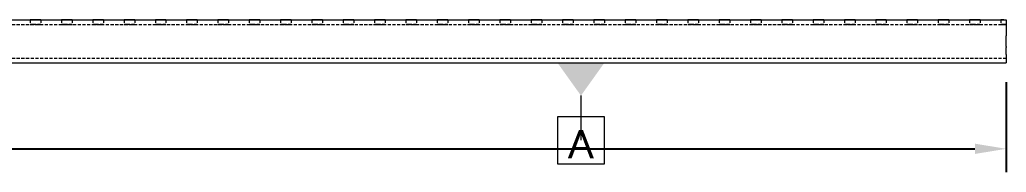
# Model space of a CAD drawing. Header units: millimetres. Extents: x -804 to 5068, y -838 to 556.
# Drawn here: x 1310 to 1940, y -70 to 28 of the extents above; entities that cross this region are included whole.
import ezdxf

# ---------------------------------------------------------------- set-up
doc = ezdxf.new("R2010")
doc.units = ezdxf.units.MM
doc.linetypes.add('KESIK', pattern=[3, 2, -1])
for name, color, linetype, lineweight in [('GIZLI', 8, 'KESIK', 9), ('GORUNEN', 7, 'Continuous', 9), ('OLCU', 4, 'Continuous', 9)]:
    doc.layers.add(name, color=color, linetype=linetype, lineweight=lineweight)
doc.styles.add('PI3D', font='arial.ttf')
doc.dimstyles.new('PF_MM', dxfattribs={"dimtxt": 25, "dimasz": 20, "dimexe": 15, "dimexo": 12.5, "dimgap": 8.75, "dimtad": 1, "dimdec": 1, "dimtxsty": 'PI3D', "dimcen": 2.5, "dimclrd": 4, "dimclre": 4, "dimclrt": 3, "dimazin": 3, "dimtfac": 1, "dimtmove": 0, "dimatfit": 3})

msp = doc.modelspace()

# ---------------------------------------------------------------- linework, layer by layer
at = {"layer": 'GIZLI'}
for points in [[(1316.6, 27.5), (1316.6, 24.5)], [(1323.4, 27.5), (1323.4, 24.5)], [(1336.6, 27.5), (1336.6, 24.5)], [(1343.4, 27.5), (1343.4, 24.5)], [(1356.6, 27.5), (1356.6, 24.5)], [(1363.4, 27.5), (1363.4, 24.5)], [(1376.6, 27.5), (1376.6, 24.5)], [(1383.4, 27.5), (1383.4, 24.5)], [(1396.6, 27.5), (1396.6, 24.5)], [(1403.4, 27.5), (1403.4, 24.5)], [(1416.6, 27.5), (1416.6, 24.5)], [(1423.4, 27.5), (1423.4, 24.5)], [(1436.6, 27.5), (1436.6, 24.5)], [(1443.4, 27.5), (1443.4, 24.5)], [(1456.6, 27.5), (1456.6, 24.5)], [(1463.4, 27.5), (1463.4, 24.5)], [(1476.6, 27.5), (1476.6, 24.5)], [(1483.4, 27.5), (1483.4, 24.5)], [(1496.6, 27.5), (1496.6, 24.5)], [(1503.4, 27.5), (1503.4, 24.5)], [(1516.6, 27.5), (1516.6, 24.5)], [(1523.4, 27.5), (1523.4, 24.5)], [(1536.6, 27.5), (1536.6, 24.5)], [(1543.4, 27.5), (1543.4, 24.5)], [(1556.6, 27.5), (1556.6, 24.5)], [(1563.4, 27.5), (1563.4, 24.5)], [(1576.6, 27.5), (1576.6, 24.5)], [(1583.4, 27.5), (1583.4, 24.5)], [(1596.6, 27.5), (1596.6, 24.5)], [(1603.4, 27.5), (1603.4, 24.5)], [(1616.6, 27.5), (1616.6, 24.5)], [(1623.4, 27.5), (1623.4, 24.5)], [(1636.6, 27.5), (1636.6, 24.5)], [(1643.4, 27.5), (1643.4, 24.5)], [(1656.6, 27.5), (1656.6, 24.5)], [(1663.4, 27.5), (1663.4, 24.5)], [(1676.6, 27.5), (1676.6, 24.5)], [(1683.4, 27.5), (1683.4, 24.5)], [(1696.6, 27.5), (1696.6, 24.5)], [(1703.4, 27.5), (1703.4, 24.5)], [(1716.6, 27.5), (1716.6, 24.5)], [(1723.4, 27.5), (1723.4, 24.5)], [(1736.6, 27.5), (1736.6, 24.5)], [(1743.4, 27.5), (1743.4, 24.5)], [(1756.6, 27.5), (1756.6, 24.5)], [(1763.4, 27.5), (1763.4, 24.5)], [(1776.6, 27.5), (1776.6, 24.5)], [(1783.4, 27.5), (1783.4, 24.5)], [(1796.6, 27.5), (1796.6, 24.5)], [(1803.4, 27.5), (1803.4, 24.5)], [(1816.6, 27.5), (1816.6, 24.5)], [(1823.4, 27.5), (1823.4, 24.5)], [(1836.6, 27.5), (1836.6, 24.5)], [(1843.4, 27.5), (1843.4, 24.5)], [(1856.6, 27.5), (1856.6, 24.5)], [(1863.4, 27.5), (1863.4, 24.5)], [(1876.6, 27.5), (1876.6, 24.5)], [(1883.4, 27.5), (1883.4, 24.5)], [(1896.6, 27.5), (1896.6, 24.5)], [(1903.4, 27.5), (1903.4, 24.5)], [(1916.6, 27.5), (1916.6, 24.5)], [(1923.4, 27.5), (1923.4, 24.5)], [(1936.6, 27.5), (1936.6, 24.5)], [(0, 24.5), (1940, 24.5)], [(0, 24.5), (1940, 24.5)], [(1318.37, 24.5), (1316.6, 24.5)], [(1316.6, 24.5), (1321.63, 24.5)], [(1323.4, 24.5), (1318.37, 24.5)], [(1321.63, 24.5), (1323.4, 24.5)], [(1338.37, 24.5), (1336.6, 24.5)], [(1336.6, 24.5), (1341.63, 24.5)], [(1343.4, 24.5), (1338.37, 24.5)], [(1341.63, 24.5), (1343.4, 24.5)], [(1358.37, 24.5), (1356.6, 24.5)], [(1356.6, 24.5), (1361.63, 24.5)], [(1363.4, 24.5), (1358.37, 24.5)], [(1361.63, 24.5), (1363.4, 24.5)], [(1378.37, 24.5), (1376.6, 24.5)], [(1376.6, 24.5), (1381.63, 24.5)], [(1383.4, 24.5), (1378.37, 24.5)], [(1381.63, 24.5), (1383.4, 24.5)], [(1398.37, 24.5), (1396.6, 24.5)], [(1396.6, 24.5), (1401.63, 24.5)], [(1403.4, 24.5), (1398.37, 24.5)], [(1401.63, 24.5), (1403.4, 24.5)], [(1418.37, 24.5), (1416.6, 24.5)], [(1416.6, 24.5), (1421.63, 24.5)], [(1423.4, 24.5), (1418.37, 24.5)], [(1421.63, 24.5), (1423.4, 24.5)], [(1438.37, 24.5), (1436.6, 24.5)], [(1436.6, 24.5), (1441.63, 24.5)], [(1443.4, 24.5), (1438.37, 24.5)], [(1441.63, 24.5), (1443.4, 24.5)], [(1458.37, 24.5), (1456.6, 24.5)], [(1456.6, 24.5), (1461.63, 24.5)], [(1463.4, 24.5), (1458.37, 24.5)], [(1461.63, 24.5), (1463.4, 24.5)], [(1478.37, 24.5), (1476.6, 24.5)], [(1476.6, 24.5), (1481.63, 24.5)], [(1483.4, 24.5), (1478.37, 24.5)], [(1481.63, 24.5), (1483.4, 24.5)], [(1498.37, 24.5), (1496.6, 24.5)], [(1496.6, 24.5), (1501.63, 24.5)], [(1503.4, 24.5), (1498.37, 24.5)], [(1501.63, 24.5), (1503.4, 24.5)], [(1518.37, 24.5), (1516.6, 24.5)], [(1516.6, 24.5), (1521.63, 24.5)], [(1523.4, 24.5), (1518.37, 24.5)], [(1521.63, 24.5), (1523.4, 24.5)], [(1538.37, 24.5), (1536.6, 24.5)], [(1536.6, 24.5), (1541.63, 24.5)], [(1543.4, 24.5), (1538.37, 24.5)], [(1541.63, 24.5), (1543.4, 24.5)], [(1558.37, 24.5), (1556.6, 24.5)], [(1556.6, 24.5), (1561.63, 24.5)], [(1563.4, 24.5), (1558.37, 24.5)], [(1561.63, 24.5), (1563.4, 24.5)], [(1578.37, 24.5), (1576.6, 24.5)], [(1576.6, 24.5), (1581.63, 24.5)], [(1583.4, 24.5), (1578.37, 24.5)], [(1581.63, 24.5), (1583.4, 24.5)], [(1598.37, 24.5), (1596.6, 24.5)], [(1596.6, 24.5), (1601.63, 24.5)], [(1603.4, 24.5), (1598.37, 24.5)], [(1601.63, 24.5), (1603.4, 24.5)], [(1618.37, 24.5), (1616.6, 24.5)], [(1616.6, 24.5), (1621.63, 24.5)], [(1623.4, 24.5), (1618.37, 24.5)], [(1621.63, 24.5), (1623.4, 24.5)], [(1638.37, 24.5), (1636.6, 24.5)], [(1636.6, 24.5), (1641.63, 24.5)], [(1643.4, 24.5), (1638.37, 24.5)], [(1641.63, 24.5), (1643.4, 24.5)], [(1658.37, 24.5), (1656.6, 24.5)], [(1656.6, 24.5), (1661.63, 24.5)], [(1663.4, 24.5), (1658.37, 24.5)], [(1661.63, 24.5), (1663.4, 24.5)], [(1678.37, 24.5), (1676.6, 24.5)], [(1676.6, 24.5), (1681.63, 24.5)], [(1683.4, 24.5), (1678.37, 24.5)], [(1681.63, 24.5), (1683.4, 24.5)], [(1698.37, 24.5), (1696.6, 24.5)], [(1696.6, 24.5), (1701.63, 24.5)], [(1703.4, 24.5), (1698.37, 24.5)], [(1701.63, 24.5), (1703.4, 24.5)], [(1718.37, 24.5), (1716.6, 24.5)], [(1716.6, 24.5), (1721.63, 24.5)], [(1723.4, 24.5), (1718.37, 24.5)], [(1721.63, 24.5), (1723.4, 24.5)], [(1738.37, 24.5), (1736.6, 24.5)], [(1736.6, 24.5), (1741.63, 24.5)], [(1743.4, 24.5), (1738.37, 24.5)], [(1741.63, 24.5), (1743.4, 24.5)], [(1758.37, 24.5), (1756.6, 24.5)], [(1756.6, 24.5), (1761.63, 24.5)], [(1763.4, 24.5), (1758.37, 24.5)], [(1761.63, 24.5), (1763.4, 24.5)], [(1778.37, 24.5), (1776.6, 24.5)], [(1776.6, 24.5), (1781.63, 24.5)], [(1783.4, 24.5), (1778.37, 24.5)], [(1781.63, 24.5), (1783.4, 24.5)], [(1798.37, 24.5), (1796.6, 24.5)], [(1796.6, 24.5), (1801.63, 24.5)], [(1803.4, 24.5), (1798.37, 24.5)], [(1801.63, 24.5), (1803.4, 24.5)], [(1818.37, 24.5), (1816.6, 24.5)], [(1816.6, 24.5), (1821.63, 24.5)], [(1823.4, 24.5), (1818.37, 24.5)], [(1821.63, 24.5), (1823.4, 24.5)], [(1838.37, 24.5), (1836.6, 24.5)], [(1836.6, 24.5), (1841.63, 24.5)], [(1843.4, 24.5), (1838.37, 24.5)], [(1841.63, 24.5), (1843.4, 24.5)], [(1858.37, 24.5), (1856.6, 24.5)], [(1856.6, 24.5), (1861.63, 24.5)], [(1863.4, 24.5), (1858.37, 24.5)], [(1861.63, 24.5), (1863.4, 24.5)], [(1878.37, 24.5), (1876.6, 24.5)], [(1876.6, 24.5), (1881.63, 24.5)], [(1883.4, 24.5), (1878.37, 24.5)], [(1881.63, 24.5), (1883.4, 24.5)], [(1898.37, 24.5), (1896.6, 24.5)], [(1896.6, 24.5), (1901.63, 24.5)], [(1903.4, 24.5), (1898.37, 24.5)], [(1901.63, 24.5), (1903.4, 24.5)], [(1918.37, 24.5), (1916.6, 24.5)], [(1916.6, 24.5), (1921.63, 24.5)], [(1923.4, 24.5), (1918.37, 24.5)], [(1921.63, 24.5), (1923.4, 24.5)], [(1938.37, 24.5), (1936.6, 24.5)], [(1936.6, 24.5), (1940, 24.5)], [(1940, 24.5), (1938.37, 24.5)], [(0, 3), (1940, 3)], [(0, 3), (1940, 3)], [(0, 3), (1940, 3)], [(0, 3), (1940, 3)]]:
    msp.add_lwpolyline(points, dxfattribs=at)
at = {"layer": 'GORUNEN'}
for points in [[(0, 27.5), (1940, 27.5)], [(1303.4, 27.5), (1316.6, 27.5)], [(1318.37, 27.5), (1316.6, 27.5)], [(1323.4, 27.5), (1318.37, 27.5)], [(1323.4, 27.5), (1336.6, 27.5)], [(1338.37, 27.5), (1336.6, 27.5)], [(1343.4, 27.5), (1338.37, 27.5)], [(1343.4, 27.5), (1356.6, 27.5)], [(1358.37, 27.5), (1356.6, 27.5)], [(1363.4, 27.5), (1358.37, 27.5)], [(1363.4, 27.5), (1376.6, 27.5)], [(1378.37, 27.5), (1376.6, 27.5)], [(1383.4, 27.5), (1378.37, 27.5)], [(1383.4, 27.5), (1396.6, 27.5)], [(1398.37, 27.5), (1396.6, 27.5)], [(1403.4, 27.5), (1398.37, 27.5)], [(1403.4, 27.5), (1416.6, 27.5)], [(1418.37, 27.5), (1416.6, 27.5)], [(1423.4, 27.5), (1418.37, 27.5)], [(1423.4, 27.5), (1436.6, 27.5)], [(1438.37, 27.5), (1436.6, 27.5)], [(1443.4, 27.5), (1438.37, 27.5)], [(1443.4, 27.5), (1456.6, 27.5)], [(1458.37, 27.5), (1456.6, 27.5)], [(1463.4, 27.5), (1458.37, 27.5)], [(1463.4, 27.5), (1476.6, 27.5)], [(1478.37, 27.5), (1476.6, 27.5)], [(1483.4, 27.5), (1478.37, 27.5)], [(1483.4, 27.5), (1496.6, 27.5)], [(1498.37, 27.5), (1496.6, 27.5)], [(1503.4, 27.5), (1498.37, 27.5)], [(1503.4, 27.5), (1516.6, 27.5)], [(1518.37, 27.5), (1516.6, 27.5)], [(1523.4, 27.5), (1518.37, 27.5)], [(1523.4, 27.5), (1536.6, 27.5)], [(1538.37, 27.5), (1536.6, 27.5)], [(1543.4, 27.5), (1538.37, 27.5)], [(1543.4, 27.5), (1556.6, 27.5)], [(1558.37, 27.5), (1556.6, 27.5)], [(1563.4, 27.5), (1558.37, 27.5)], [(1563.4, 27.5), (1576.6, 27.5)], [(1578.37, 27.5), (1576.6, 27.5)], [(1583.4, 27.5), (1578.37, 27.5)], [(1583.4, 27.5), (1596.6, 27.5)], [(1598.37, 27.5), (1596.6, 27.5)], [(1603.4, 27.5), (1598.37, 27.5)], [(1603.4, 27.5), (1616.6, 27.5)], [(1618.37, 27.5), (1616.6, 27.5)], [(1623.4, 27.5), (1618.37, 27.5)], [(1623.4, 27.5), (1636.6, 27.5)], [(1638.37, 27.5), (1636.6, 27.5)], [(1643.4, 27.5), (1638.37, 27.5)], [(1643.4, 27.5), (1656.6, 27.5)], [(1658.37, 27.5), (1656.6, 27.5)], [(1663.4, 27.5), (1658.37, 27.5)], [(1663.4, 27.5), (1676.6, 27.5)], [(1678.37, 27.5), (1676.6, 27.5)], [(1683.4, 27.5), (1678.37, 27.5)], [(1683.4, 27.5), (1696.6, 27.5)], [(1698.37, 27.5), (1696.6, 27.5)], [(1703.4, 27.5), (1698.37, 27.5)], [(1703.4, 27.5), (1716.6, 27.5)], [(1718.37, 27.5), (1716.6, 27.5)], [(1723.4, 27.5), (1718.37, 27.5)], [(1723.4, 27.5), (1736.6, 27.5)], [(1738.37, 27.5), (1736.6, 27.5)], [(1743.4, 27.5), (1738.37, 27.5)], [(1743.4, 27.5), (1756.6, 27.5)], [(1758.37, 27.5), (1756.6, 27.5)], [(1763.4, 27.5), (1758.37, 27.5)], [(1763.4, 27.5), (1776.6, 27.5)], [(1778.37, 27.5), (1776.6, 27.5)], [(1783.4, 27.5), (1778.37, 27.5)], [(1783.4, 27.5), (1796.6, 27.5)], [(1798.37, 27.5), (1796.6, 27.5)], [(1803.4, 27.5), (1798.37, 27.5)], [(1803.4, 27.5), (1816.6, 27.5)], [(1818.37, 27.5), (1816.6, 27.5)], [(1823.4, 27.5), (1818.37, 27.5)], [(1823.4, 27.5), (1836.6, 27.5)], [(1838.37, 27.5), (1836.6, 27.5)], [(1843.4, 27.5), (1838.37, 27.5)], [(1843.4, 27.5), (1856.6, 27.5)], [(1858.37, 27.5), (1856.6, 27.5)], [(1863.4, 27.5), (1858.37, 27.5)], [(1863.4, 27.5), (1876.6, 27.5)], [(1878.37, 27.5), (1876.6, 27.5)], [(1883.4, 27.5), (1878.37, 27.5)], [(1883.4, 27.5), (1896.6, 27.5)], [(1898.37, 27.5), (1896.6, 27.5)], [(1903.4, 27.5), (1898.37, 27.5)], [(1903.4, 27.5), (1916.6, 27.5)], [(1918.37, 27.5), (1916.6, 27.5)], [(1923.4, 27.5), (1918.37, 27.5)], [(1923.4, 27.5), (1936.6, 27.5)], [(1938.37, 27.5), (1936.6, 27.5)], [(1938.37, 27.5), (1940, 27.5)], [(1940, 27.5), (1940, 23)], [(1940, 23), (1940, 22.19)], [(1940, 22.19), (1940, 17.81)], [(1940, 17.81), (1940, 17.16)], [(1940, 10.34), (1940, 17.16)], [(1940, 10.34), (1940, 9.69)], [(1940, 5.31), (1940, 9.69)], [(0, 0), (1940, 0)], [(1940, 5.31), (1940, 4.5)], [(1940, 4.5), (1940, 0)]]:
    msp.add_lwpolyline(points, dxfattribs=at)
at = {"layer": 'OLCU'}
msp.add_line((1668.4, -21), (1668.4, -49.5), dxfattribs=at)
msp.add_lwpolyline([(1653.4, -64.5), (1683.4, -64.5), (1683.4, -34.5), (1653.4, -34.5)], close=True, dxfattribs=at)
msp.add_solid([(1653.4, 0), (1683.4, 0), (1668.4, -21)], dxfattribs=at)

# ---------------------------------------------------------------- texts
at = {"layer": 'OLCU', "style": 'PI3D'}
msp.add_text('A', height=18, dxfattribs=at).set_placement((1659.95, -61.07))

# ---------------------------------------------------------------- dimensions: what is measured, and where the dimension line sits
at = {"layer": 'OLCU'}
msp.add_linear_dim(base=(0, -55), p1=(0, 0), p2=(1940, 0), dimstyle='PF_MM', dxfattribs=at).render()

doc.saveas('drawing.dxf')
